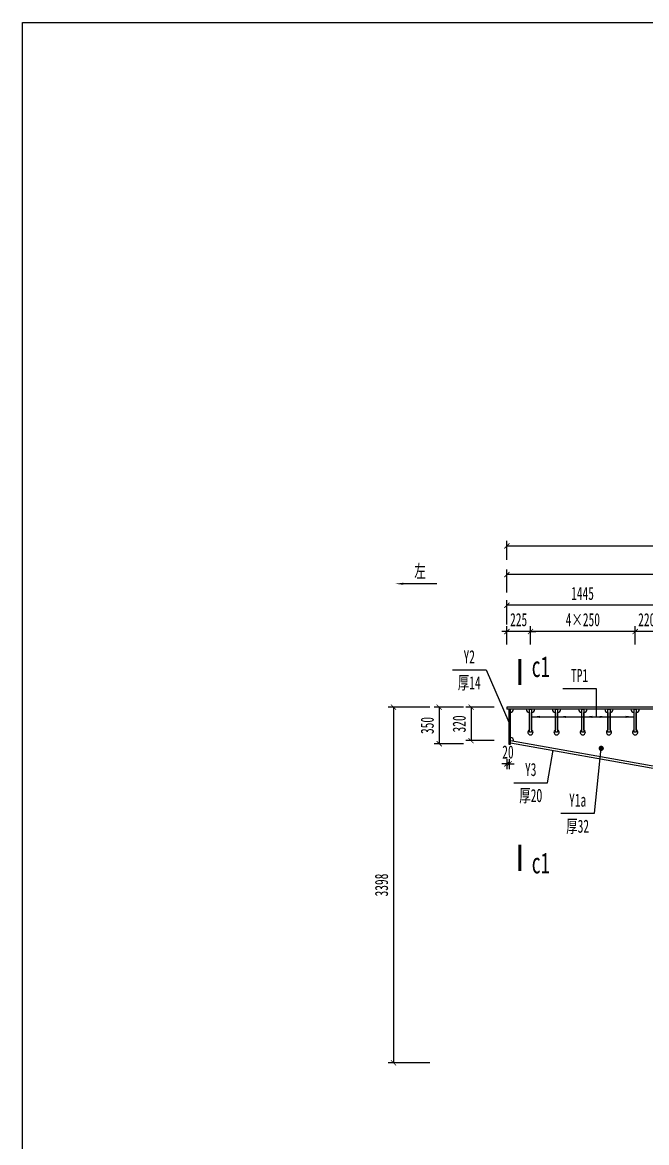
# Model space of a CAD drawing. Extents: x -149716 to 104715, y -26828 to 33500.
# Drawn here: x 46530 to 52489, y 7733 to 18432 of the extents above; entities that cross this region are included whole.
import ezdxf
from ezdxf.enums import TextEntityAlignment as Align

# ---------------------------------------------------------------- set-up
doc = ezdxf.new("R2010")
doc.units = 0
doc.header["$LTSCALE"] = 1000
doc.layers.get('0').update_dxf_attribs({"linetype": 'CONTINUOUS'})
doc.layers.get('Defpoints').update_dxf_attribs({"color": 250, "linetype": 'CONTINUOUS'})
doc.layers.add('01', color=1, linetype='CONTINUOUS', lineweight=25)
for name, color, linetype in [('02', 2, 'CONTINUOUS'), ('04', 4, 'CONTINUOUS'), ('07', 7, 'CONTINUOUS')]:
    doc.layers.add(name, color=color, linetype=linetype)
doc.styles.add('仿宋', font='simfang.ttf', dxfattribs={"width": 0.64})
doc.dimstyles.new('1：50', dxfattribs={"dimscale": 50, "dimtxt": 2.5, "dimasz": 1, "dimexe": 1, "dimexo": 0, "dimgap": 1, "dimtad": 1, "dimdec": 1, "dimdsep": 46, "dimtxsty": '仿宋', "dimblk": 'ARCHTICK', "dimcen": 0, "dimclrd": 256, "dimclre": 256, "dimclrt": 256, "dimazin": 2, "dimtfac": 1, "dimtdec": 1, "dimtix": 1, "dimtmove": 2, "dimatfit": 3, "dimfxl": 1, "dimtvp": 0.8, "dimtolj": 1, "dimtzin": 0, "dimlwd": -1, "dimlwe": -1, "dimarcsym": 0})

# ---------------------------------------------------------------- blocks, each defined once
blk = doc.blocks.new('_ArchTick')
at = {"color": 0, "linetype": 'ByBlock', "const_width": 0.15}
blk.add_lwpolyline([(-0.5, -0.5), (0.5, 0.5)], dxfattribs=at)
blk = doc.blocks.new('*D140')
at = {"layer": '04', "transparency": 16777216}
for p, q in [((100628, 163194), (100628, 163377)), ((114028, 163194), (114028, 163377)), ((100628, 163327), (114028, 163327))]:
    blk.add_line(p, q, dxfattribs=at)
at = {"layer": 'Defpoints', "color": 0, "transparency": 16777216}
for p in [(114028, 163327), (100628, 163194), (114028, 163194)]:
    blk.add_point(p, dxfattribs=at)
at = {"layer": '04', "transparency": 16777216, "xscale": 50, "yscale": 50, "zscale": 50, "rotation": 180}
blk.add_blockref('_ArchTick', (100628, 163327), dxfattribs=at)
at = {"layer": '04', "transparency": 16777216, "xscale": 50, "yscale": 50, "zscale": 50}
blk.add_blockref('_ArchTick', (114028, 163327), dxfattribs=at)
at = {"layer": '04', "transparency": 16777216, "insert": (107328, 163441), "char_height": 125, "attachment_point": 5, "style": '仿宋'}
blk.add_mtext('\\A1;13400', dxfattribs=at)
blk = doc.blocks.new('*D141')
at = {"layer": '04', "transparency": 16777216}
for p, q in [((100628, 162881), (100628, 163103)), ((107328, 162881), (107328, 163103)), ((107328, 163053), (100628, 163053))]:
    blk.add_line(p, q, dxfattribs=at)
at = {"layer": 'Defpoints', "color": 0, "transparency": 16777216}
for p in [(100628, 163053), (100628, 162881), (107328, 162881)]:
    blk.add_point(p, dxfattribs=at)
at = {"layer": '04', "transparency": 16777216, "xscale": 50, "yscale": 50, "zscale": 50, "rotation": 180}
blk.add_blockref('_ArchTick', (100628, 163053), dxfattribs=at)
at = {"layer": '04', "transparency": 16777216, "xscale": 50, "yscale": 50, "zscale": 50}
blk.add_blockref('_ArchTick', (107328, 163053), dxfattribs=at)
at = {"layer": '04', "transparency": 16777216, "insert": (103978, 163166), "char_height": 125, "attachment_point": 5, "style": '仿宋'}
blk.add_mtext('\\A1;6700', dxfattribs=at)
blk = doc.blocks.new('*D142')
at = {"layer": '04', "transparency": 16777216}
for p, q in [((100212, 161787), (99932, 161787)), ((99982, 161787), (99982, 161437)), ((100212, 161437), (99932, 161437))]:
    blk.add_line(p, q, dxfattribs=at)
at = {"layer": 'Defpoints', "color": 0, "transparency": 16777216}
for p in [(100212, 161787), (99982, 161437), (100212, 161437)]:
    blk.add_point(p, dxfattribs=at)
at = {"layer": '04', "transparency": 16777216, "xscale": 50, "yscale": 50, "zscale": 50}
for p, rotation in [((99982, 161787), 90), ((99982, 161437), 270)]:
    blk.add_blockref('_ArchTick', p, dxfattribs=dict(at, rotation=rotation))
at = {"layer": '04', "transparency": 16777216, "insert": (99868, 161612), "char_height": 125, "attachment_point": 5, "rotation": 90, "style": '仿宋'}
blk.add_mtext('\\A1;350', dxfattribs=at)
blk = doc.blocks.new('*D143')
at = {"layer": '04', "transparency": 16777216}
for p, q in [((100505, 161787), (100236, 161787)), ((100286, 161787), (100286, 161467)), ((100505, 161467), (100236, 161467))]:
    blk.add_line(p, q, dxfattribs=at)
at = {"layer": 'Defpoints', "color": 0, "transparency": 16777216}
for p in [(100505, 161787), (100286, 161467), (100505, 161467)]:
    blk.add_point(p, dxfattribs=at)
at = {"layer": '04', "transparency": 16777216, "xscale": 50, "yscale": 50, "zscale": 50}
for p, rotation in [((100286, 161787), 90), ((100286, 161467), 270)]:
    blk.add_blockref('_ArchTick', p, dxfattribs=dict(at, rotation=rotation))
at = {"layer": '04', "transparency": 16777216, "insert": (100173, 161627), "char_height": 125, "attachment_point": 5, "rotation": 90, "style": '仿宋'}
blk.add_mtext('\\A1;320', dxfattribs=at)
blk = doc.blocks.new('顶底板板肋带过焊孔')
at = {"layer": '01'}
blk.add_lwpolyline([(50530, 112160, 0.404482), (50559, 112130), (50559, 111963, 4.313631), (50581, 111963), (50581, 112130, 0.404482), (50610, 112160)], format="xyb", dxfattribs=at)
at = {"layer": '02'}
blk.add_lwpolyline([(50560, 112160), (50580, 112160), (50580, 111940), (50560, 111940)], close=True, dxfattribs=at)
blk = doc.blocks.new('*D144')
at = {"layer": '04', "transparency": 16777216}
for p, q in [((99891, 161787), (99495, 161787)), ((99545, 161787), (99545, 158389)), ((99891, 158389), (99495, 158389))]:
    blk.add_line(p, q, dxfattribs=at)
at = {"layer": 'Defpoints', "color": 0, "transparency": 16777216}
for p in [(99891, 161787), (99545, 158389), (99891, 158389)]:
    blk.add_point(p, dxfattribs=at)
at = {"layer": '04', "transparency": 16777216, "xscale": 50, "yscale": 50, "zscale": 50}
for p, rotation in [((99545, 161787), 90), ((99545, 158389), 270)]:
    blk.add_blockref('_ArchTick', p, dxfattribs=dict(at, rotation=rotation))
at = {"layer": '04', "transparency": 16777216, "insert": (99431, 160088), "char_height": 125, "attachment_point": 5, "rotation": 90, "style": '仿宋'}
blk.add_mtext('\\A1;3398', dxfattribs=at)
blk = doc.blocks.new('*D145')
at = {"layer": '04', "transparency": 16777216}
for p, q in [((101853, 162384), (101853, 162559)), ((102073, 162384), (102073, 162559)), ((101853, 162509), (101803, 162509)), ((102073, 162509), (101853, 162509)), ((102073, 162509), (102123, 162509))]:
    blk.add_line(p, q, dxfattribs=at)
at = {"layer": 'Defpoints', "color": 0, "transparency": 16777216}
for p in [(101853, 162509), (101853, 162384), (102073, 162384)]:
    blk.add_point(p, dxfattribs=at)
at = {"layer": '04', "transparency": 16777216, "xscale": 50, "yscale": 50, "zscale": 50}
blk.add_blockref('_ArchTick', (101853, 162509), dxfattribs=at)
at = {"layer": '04', "transparency": 16777216, "xscale": 50, "yscale": 50, "zscale": 50, "rotation": 180}
blk.add_blockref('_ArchTick', (102073, 162509), dxfattribs=at)
at = {"layer": '04', "transparency": 16777216, "insert": (101963, 162622), "char_height": 125, "attachment_point": 5, "style": '仿宋'}
blk.add_mtext('\\A1;220', dxfattribs=at)
blk = doc.blocks.new('*D146')
at = {"layer": '04', "transparency": 16777216}
for p, q in [((100853, 162384), (100853, 162559)), ((101853, 162384), (101853, 162559)), ((101853, 162509), (100853, 162509))]:
    blk.add_line(p, q, dxfattribs=at)
at = {"layer": 'Defpoints', "color": 0, "transparency": 16777216}
for p in [(100853, 162509), (100853, 162384), (101853, 162384)]:
    blk.add_point(p, dxfattribs=at)
at = {"layer": '04', "transparency": 16777216, "xscale": 50, "yscale": 50, "zscale": 50, "rotation": 180}
blk.add_blockref('_ArchTick', (100853, 162509), dxfattribs=at)
at = {"layer": '04', "transparency": 16777216, "xscale": 50, "yscale": 50, "zscale": 50}
blk.add_blockref('_ArchTick', (101853, 162509), dxfattribs=at)
at = {"layer": '04', "transparency": 16777216, "insert": (101353, 162622), "char_height": 125, "attachment_point": 5, "style": '仿宋'}
blk.add_mtext('\\A1;4×250', dxfattribs=at)
blk = doc.blocks.new('*D147')
at = {"layer": '04', "transparency": 16777216}
for p, q in [((100628, 162384), (100628, 162559)), ((100853, 162384), (100853, 162559)), ((100628, 162509), (100578, 162509)), ((100853, 162509), (100628, 162509)), ((100853, 162509), (100903, 162509))]:
    blk.add_line(p, q, dxfattribs=at)
at = {"layer": 'Defpoints', "color": 0, "transparency": 16777216}
for p in [(100628, 162509), (100628, 162384), (100853, 162384)]:
    blk.add_point(p, dxfattribs=at)
at = {"layer": '04', "transparency": 16777216, "xscale": 50, "yscale": 50, "zscale": 50}
blk.add_blockref('_ArchTick', (100628, 162509), dxfattribs=at)
at = {"layer": '04', "transparency": 16777216, "xscale": 50, "yscale": 50, "zscale": 50, "rotation": 180}
blk.add_blockref('_ArchTick', (100853, 162509), dxfattribs=at)
at = {"layer": '04', "transparency": 16777216, "insert": (100740, 162622), "char_height": 125, "attachment_point": 5, "style": '仿宋'}
blk.add_mtext('\\A1;225', dxfattribs=at)
blk = doc.blocks.new('*D148')
at = {"layer": '04', "transparency": 16777216}
for p, q in [((100628, 162577), (100628, 162810)), ((102073, 162760), (100628, 162760)), ((102073, 162577), (102073, 162810))]:
    blk.add_line(p, q, dxfattribs=at)
at = {"layer": 'Defpoints', "color": 0, "transparency": 16777216}
for p in [(100628, 162760), (100628, 162577), (102073, 162577)]:
    blk.add_point(p, dxfattribs=at)
at = {"layer": '04', "transparency": 16777216, "xscale": 50, "yscale": 50, "zscale": 50, "rotation": 180}
blk.add_blockref('_ArchTick', (100628, 162760), dxfattribs=at)
at = {"layer": '04', "transparency": 16777216, "xscale": 50, "yscale": 50, "zscale": 50}
blk.add_blockref('_ArchTick', (102073, 162760), dxfattribs=at)
at = {"layer": '04', "transparency": 16777216, "insert": (101350, 162873), "char_height": 125, "attachment_point": 5, "style": '仿宋'}
blk.add_mtext('\\A1;1445', dxfattribs=at)
blk = doc.blocks.new('*D173')
at = {"layer": '04', "transparency": 16777216}
for p, q in [((100628, 161245), (100578, 161245)), ((100628, 161291), (100628, 161195)), ((100648, 161245), (100628, 161245)), ((100648, 161291), (100648, 161195)), ((100648, 161245), (100698, 161245))]:
    blk.add_line(p, q, dxfattribs=at)
at = {"layer": 'Defpoints', "color": 0, "transparency": 16777216}
for p in [(100628, 161291), (100628, 161245), (100648, 161291)]:
    blk.add_point(p, dxfattribs=at)
at = {"layer": '04', "transparency": 16777216, "xscale": 50, "yscale": 50, "zscale": 50}
blk.add_blockref('_ArchTick', (100628, 161245), dxfattribs=at)
at = {"layer": '04', "transparency": 16777216, "xscale": 50, "yscale": 50, "zscale": 50, "rotation": 180}
blk.add_blockref('_ArchTick', (100648, 161245), dxfattribs=at)
at = {"layer": '04', "transparency": 16777216, "insert": (100638, 161358), "char_height": 125, "attachment_point": 5, "style": '仿宋'}
blk.add_mtext('\\A1;20', dxfattribs=at)
blk = doc.blocks.new('A$C6D077BA2')
at = {"layer": '02'}
for p, q in [((7995.15, 6833.36), (1295.15, 6833.36)), ((1295.15, 6833.36), (1295.15, 6813.36)), ((7995.15, 6813.36), (1295.15, 6813.36)), ((1315.15, 6813.36), (1315.15, 6479.36)), ((1329.15, 6479.36), (1329.15, 6813.36)), ((1315.15, 6479.36), (1329.15, 6479.36)), ((1329.15, 6513.36), (2728.15, 6265.49)), ((1329.15, 6493.05), (2728.15, 6245.18))]:
    blk.add_line(p, q, dxfattribs=at)
for centre, start, end in [((1329.15, 6813.36), 270, 0), ((1329.15, 6513.36), 349.952645, 90)]:
    blk.add_arc(centre, 30, start, end, dxfattribs=at)
at = {"layer": '07'}
for p, q in [((626.33, 8011.77), (306.33, 8011.77)), ((775.97, 7189.8), (1095.97, 7189.8)), ((1095.97, 7189.8), (1315.15, 6688.88)), ((1829.01, 7010.99), (2149.01, 7010.99)), ((2149.01, 7010.99), (2149.01, 6740.26)), ((1530.15, 6740.26), (2510.15, 6740.26)), ((1682.78, 6111.66), (1736.79, 6420.83)), ((2130.95, 5819.2), (2196.06, 6439.84)), ((1362.78, 6111.66), (1682.78, 6111.66)), ((1810.95, 5819.2), (2130.95, 5819.2))]:
    blk.add_line(p, q, dxfattribs=at)
for points in [[(226.33, 8011.77, 0, 20, 0), (306.33, 8011.77, 8, 8, 0)], [(1530.15, 6740.26, 0, 20, 0), (1610.15, 6740.26, 8, 8, 0)], [(1780.15, 6740.26, 0, 20, 0), (1860.15, 6740.26, 8, 8, 0)], [(2030.15, 6740.26, 0, 20, 0), (2110.15, 6740.26, 8, 8, 0)], [(2260.15, 6740.26, 0, 20, 0), (2180.15, 6740.26, 8, 8, 0)], [(2510.15, 6740.26, 0, 20, 0), (2430.15, 6740.26, 8, 8, 0)], [(2208.56, 6439.84, 25, 25, -1), (2183.56, 6439.84, 25, 25, -1), (2208.56, 6439.84, 0, 0, 0)]]:
    blk.add_lwpolyline(points, format="xyseb", dxfattribs=at)
at = {"layer": '07', "const_width": 30}
for points in [[(1418.36, 7044.16), (1418.36, 7294.16)], [(1418.36, 5518.19), (1418.36, 5268.19)]]:
    blk.add_lwpolyline(points, dxfattribs=at)
at = {"layer": '02'}
for p in [(-49050.17, -105347), (-48800.17, -105347), (-48550.17, -105347), (-48300.17, -105347), (-48050.17, -105347)]:
    blk.add_blockref('顶底板板肋带过焊孔', p, dxfattribs=at)
at = {"layer": '07', "style": '仿宋', "width": 0.64}
for s, height, p in [('左', 125, (466.33, 8136.77)), ('Y2', 125, (935.97, 7314.8)), ('c1', 200, (1618.36, 7219.16)), ('TP1', 125, (1989.01, 7135.99)), ('厚14', 125, (935.97, 7064.8)), ('Y3', 125, (1522.78, 6236.66)), ('厚2O', 125, (1522.78, 5986.66)), ('Y1a', 125, (1970.95, 5944.2)), ('厚32', 125, (1970.95, 5694.2)), ('c1', 200, (1618.36, 5343.19))]:
    blk.add_text(s, height=height, dxfattribs=at).set_placement(p, align=Align.MIDDLE)
at = {"layer": '04'}
for p1, p2, distance, picture, middle in [((1295.15, 8240.43), (14695.15, 8240.43), 132.94, '*D140', (7995.15, 8486.59)), ((7995.15, 7927.21), (1295.15, 7927.21), -171.69, '*D141', (4645.15, 8212.12)), ((2740.15, 7622.63), (1295.15, 7622.63), -182.9, '*D148', (2017.65, 7918.75)), ((1520.15, 7429.67), (1295.15, 7429.67), -124.85, '*D147', (1407.65, 7667.73)), ((2740.15, 7429.67), (2520.15, 7429.67), -124.85, '*D145', (2630.15, 7667.73)), ((558.17, 6833.36), (558.17, 3435.36), -345.94, '*D144', (99.02, 5134.36)), ((879.1, 6833.36), (879.1, 6483.36), -229.89, '*D142', (535.99, 6658.36)), ((1172.08, 6833.36), (1172.08, 6513.36), -218.5, '*D143', (840.36, 6673.36)), ((1315.15, 6337.45), (1295.15, 6337.45), 46.79, '*D173', (1305.15, 6403.88))]:
    dim = blk.add_aligned_dim(p1=p1, p2=p2, distance=distance, dimstyle='1：50', dxfattribs=at)
    dim.commit()
    dim.dimension.update_dxf_attribs({"geometry": picture, "text_midpoint": middle, "insert": (-99332.48, -154954)})
dim = blk.add_aligned_dim(p1=(2520.15, 7429.67), p2=(1520.15, 7429.67), distance=-124.85, text='4×250', dimstyle='1：50', dxfattribs=at)
dim.commit()
dim.dimension.update_dxf_attribs({"geometry": '*D146', "text_midpoint": (2020.15, 7667.73), "insert": (-99332.48, -154954)})

msp = doc.modelspace()

# ---------------------------------------------------------------- linework, layer by layer
msp.add_lwpolyline([(46529.59378, 18431.97349), (104714.84223, 18431.97349), (104714.84223, -15322.37357), (46529.59378, -15322.37357)], close=True)

# ---------------------------------------------------------------- block references
msp.add_blockref('A$C6D077BA2', (49860.18206, 5058.76862))

doc.saveas('drawing.dxf')
